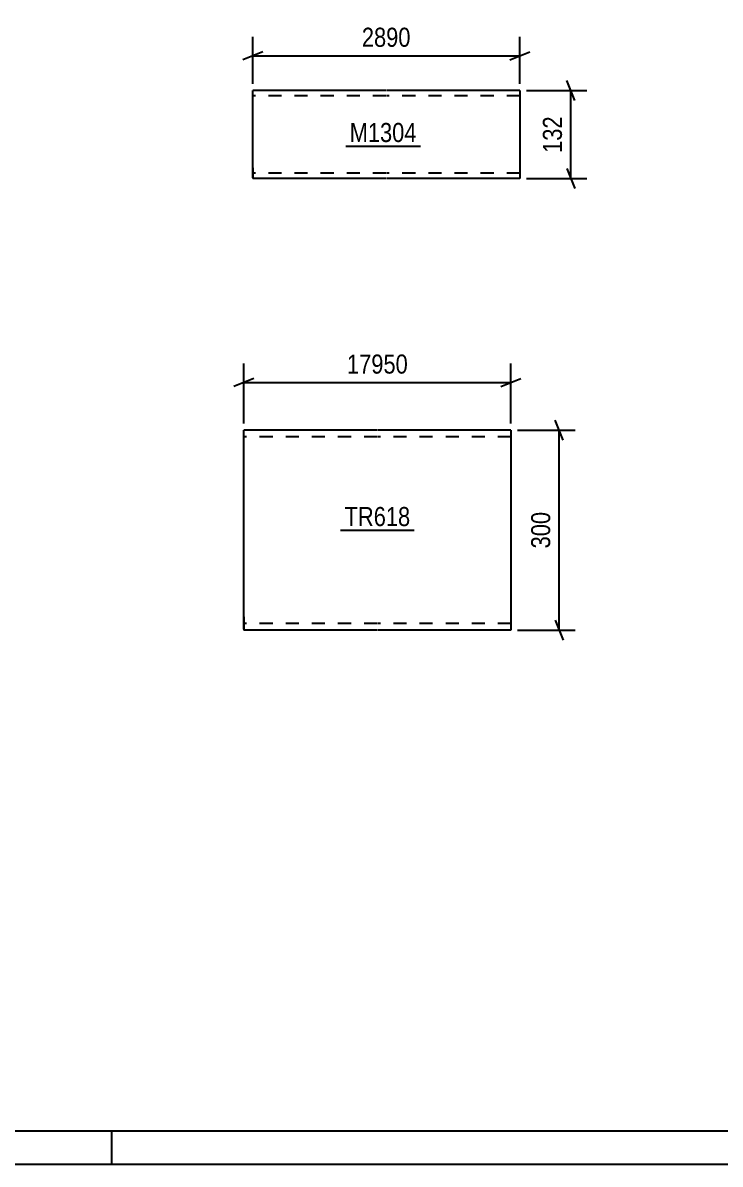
# Model space of a CAD drawing. Header units: millimetres. Extents: x 0 to 594, y 0 to 420.
# Drawn here: x 160.6 to 265.3, y 0 to 171.3 of the extents above; entities that cross this region are included whole.
import ezdxf

# ---------------------------------------------------------------- set-up
doc = ezdxf.new("R2010")
doc.units = ezdxf.units.MM
doc.linetypes.add('DXK_LINE_DOT2', pattern=[3.9198, 1.9599, -1.9599])
doc.styles.add('Arial Narrow', font='ARIALN.TTF', dxfattribs={"height": 0.2})

# ---------------------------------------------------------------- blocks, each defined once
blk = doc.blocks.new('Unknown-761544551-1135 - 11509')
at = {"color": 5, "linetype": 'Continuous'}
for p, q in [((5, 5), (589, 5)), ((174, 0), (174, 5)), ((0, 0), (594, 0))]:
    blk.add_line(p, q, dxfattribs=at)
blk = doc.blocks.new('Part-761544551-3488 - 3484')
at = {"color": 2, "linetype": 'Continuous'}
for p, q in [((215.16, 161.1), (195.16, 161.1)), ((195.16, 149.5), (195.16, 161.1)), ((235.26, 161.1), (215.26, 161.1)), ((235.26, 161.1), (235.26, 147.9)), ((195.16, 149.5), (195.16, 147.9)), ((215.16, 147.9), (195.16, 147.9)), ((235.26, 147.9), (215.26, 147.9))]:
    blk.add_line(p, q, dxfattribs=at)
at = {"color": 7, "linetype": 'DXK_LINE_DOT2'}
for p, q in [((215.16, 160.3), (195.16, 160.3)), ((235.26, 160.3), (215.26, 160.3)), ((195.16, 148.02), (195.16, 149.5)), ((195.16, 148.7), (195.16, 148.76)), ((215.16, 148.7), (195.16, 148.7)), ((235.26, 148.7), (215.26, 148.7)), ((235.26, 148.7), (235.26, 148.76))]:
    blk.add_line(p, q, dxfattribs=at)
blk = doc.blocks.new('Part-761544551-4745 - 4729')
at = {"color": 2, "linetype": 'Continuous'}
for p, q in [((213.84, 110.15), (193.84, 110.15)), ((193.84, 82.15), (193.84, 110.15)), ((233.94, 110.15), (213.94, 110.15)), ((233.94, 110.15), (233.94, 80.15)), ((193.84, 82.15), (193.84, 80.15)), ((213.84, 80.15), (193.84, 80.15)), ((233.94, 80.15), (213.94, 80.15))]:
    blk.add_line(p, q, dxfattribs=at)
at = {"color": 7, "linetype": 'DXK_LINE_DOT2'}
for p, q in [((213.84, 109.15), (193.84, 109.15)), ((233.94, 109.15), (213.94, 109.15)), ((193.84, 80.3), (193.84, 82.15)), ((193.84, 81.15), (193.84, 81.22)), ((213.84, 81.15), (193.84, 81.15)), ((233.94, 81.15), (213.94, 81.15)), ((233.94, 81.15), (233.94, 81.22))]:
    blk.add_line(p, q, dxfattribs=at)
blk = doc.blocks.new('StraightDimension-761544551-3520 - 3484')
at = {"color": 7, "linetype": 'Continuous'}
for p, q in [((195.16, 162.1), (195.16, 169.17)), ((235.26, 162.1), (235.26, 169.17)), ((196.66, 166.92), (193.66, 165.72)), ((195.16, 166.32), (235.26, 166.32)), ((233.76, 165.72), (236.76, 166.92))]:
    blk.add_line(p, q, dxfattribs=at)
at = {"color": 0}
blk.add_wipeout([(219.47, 167.07), (219.47, 171.27), (210.95, 171.27), (210.95, 167.07)], dxfattribs=at)
at = {"color": 3, "style": 'Arial Narrow'}
blk.add_text('2890', height=2.863, dxfattribs=at).set_placement((211.55, 167.67))
blk = doc.blocks.new('StraightDimension-761544551-3491 - 3484')
at = {"color": 7, "linetype": 'Continuous'}
for p, q in [((236.26, 161.1), (245.34, 161.1)), ((243.54, 159.6), (242.34, 162.6)), ((242.94, 147.9), (242.94, 161.1)), ((242.34, 149.4), (243.54, 146.4)), ((236.26, 147.9), (245.34, 147.9))]:
    blk.add_line(p, q, dxfattribs=at)
at = {"color": 0}
blk.add_wipeout([(242.19, 157.84), (237.99, 157.84), (237.99, 151.15), (242.19, 151.15)], dxfattribs=at)
at = {"color": 3, "style": 'Arial Narrow'}
blk.add_text('132', height=2.863, rotation=90.0002, dxfattribs=at).set_placement((241.59, 151.75))
blk = doc.blocks.new('StraightDimension-761544551-12292 - 4729')
at = {"color": 7, "linetype": 'Continuous'}
for p, q in [((241.78, 108.65), (240.58, 111.65)), ((234.94, 110.15), (243.58, 110.15)), ((241.18, 80.15), (241.18, 110.15)), ((240.58, 81.65), (241.78, 78.65)), ((234.94, 80.15), (243.58, 80.15))]:
    blk.add_line(p, q, dxfattribs=at)
at = {"color": 0}
blk.add_wipeout([(240.43, 98.49), (236.23, 98.49), (236.23, 91.8), (240.43, 91.8)], dxfattribs=at)
at = {"color": 3, "style": 'Arial Narrow'}
blk.add_text('300', height=2.863, rotation=90.0002, dxfattribs=at).set_placement((239.83, 92.4))
blk = doc.blocks.new('StraightDimension-761544551-4768 - 4729')
at = {"color": 7, "linetype": 'Continuous'}
for p, q in [((193.84, 111.15), (193.84, 120.13)), ((233.94, 111.15), (233.94, 120.13)), ((195.34, 117.88), (192.34, 116.68)), ((193.84, 117.28), (233.94, 117.28)), ((232.44, 116.68), (235.44, 117.88))]:
    blk.add_line(p, q, dxfattribs=at)
at = {"color": 0}
blk.add_wipeout([(219.06, 118.03), (219.06, 122.23), (208.72, 122.23), (208.72, 118.03)], dxfattribs=at)
at = {"color": 3, "style": 'Arial Narrow'}
blk.add_text('17950', height=2.863, dxfattribs=at).set_placement((209.32, 118.63))
blk = doc.blocks.new('Mark-761544551-3486 - 3484')
at = {"color": 0}
blk.add_wipeout([(219.77, 153.38), (219.77, 156.38), (209.72, 156.38), (209.72, 153.38)], dxfattribs=at)
blk.add_wipeout([(219.77, 153.38), (219.77, 156.38), (209.72, 156.38), (209.72, 153.38)], dxfattribs=at)
at = {"color": 30, "linetype": 'Continuous'}
blk.add_line((209.12, 152.78), (220.37, 152.78), dxfattribs=at)
at = {"color": 3, "style": 'Arial Narrow'}
blk.add_text('M1304', height=2.863, dxfattribs=at).set_placement((209.72, 153.38))
blk = doc.blocks.new('Mark-761544551-4743 - 4729')
at = {"color": 0}
blk.add_wipeout([(218.82, 95.75), (218.82, 98.75), (208.96, 98.75), (208.96, 95.75)], dxfattribs=at)
blk.add_wipeout([(218.82, 95.75), (218.82, 98.75), (208.96, 98.75), (208.96, 95.75)], dxfattribs=at)
at = {"color": 30, "linetype": 'Continuous'}
blk.add_line((208.36, 95.15), (219.42, 95.15), dxfattribs=at)
at = {"color": 3, "style": 'Arial Narrow'}
blk.add_text('TR618', height=2.863, dxfattribs=at).set_placement((208.96, 95.75))

msp = doc.modelspace()

# ---------------------------------------------------------------- block references
for name in ['Unknown-761544551-1135 - 11509', 'Part-761544551-3488 - 3484', 'Part-761544551-4745 - 4729']:
    msp.add_blockref(name, (0, 0))

# ---------------------------------------------------------------- next in the draw order: block references
for name in ['StraightDimension-761544551-3520 - 3484', 'Mark-761544551-3486 - 3484', 'StraightDimension-761544551-12292 - 4729', 'Mark-761544551-4743 - 4729']:
    msp.add_blockref(name, (0, 0))

# ---------------------------------------------------------------- next in the draw order: block references
for name in ['StraightDimension-761544551-3491 - 3484', 'StraightDimension-761544551-4768 - 4729']:
    msp.add_blockref(name, (0, 0))

doc.saveas('drawing.dxf')
